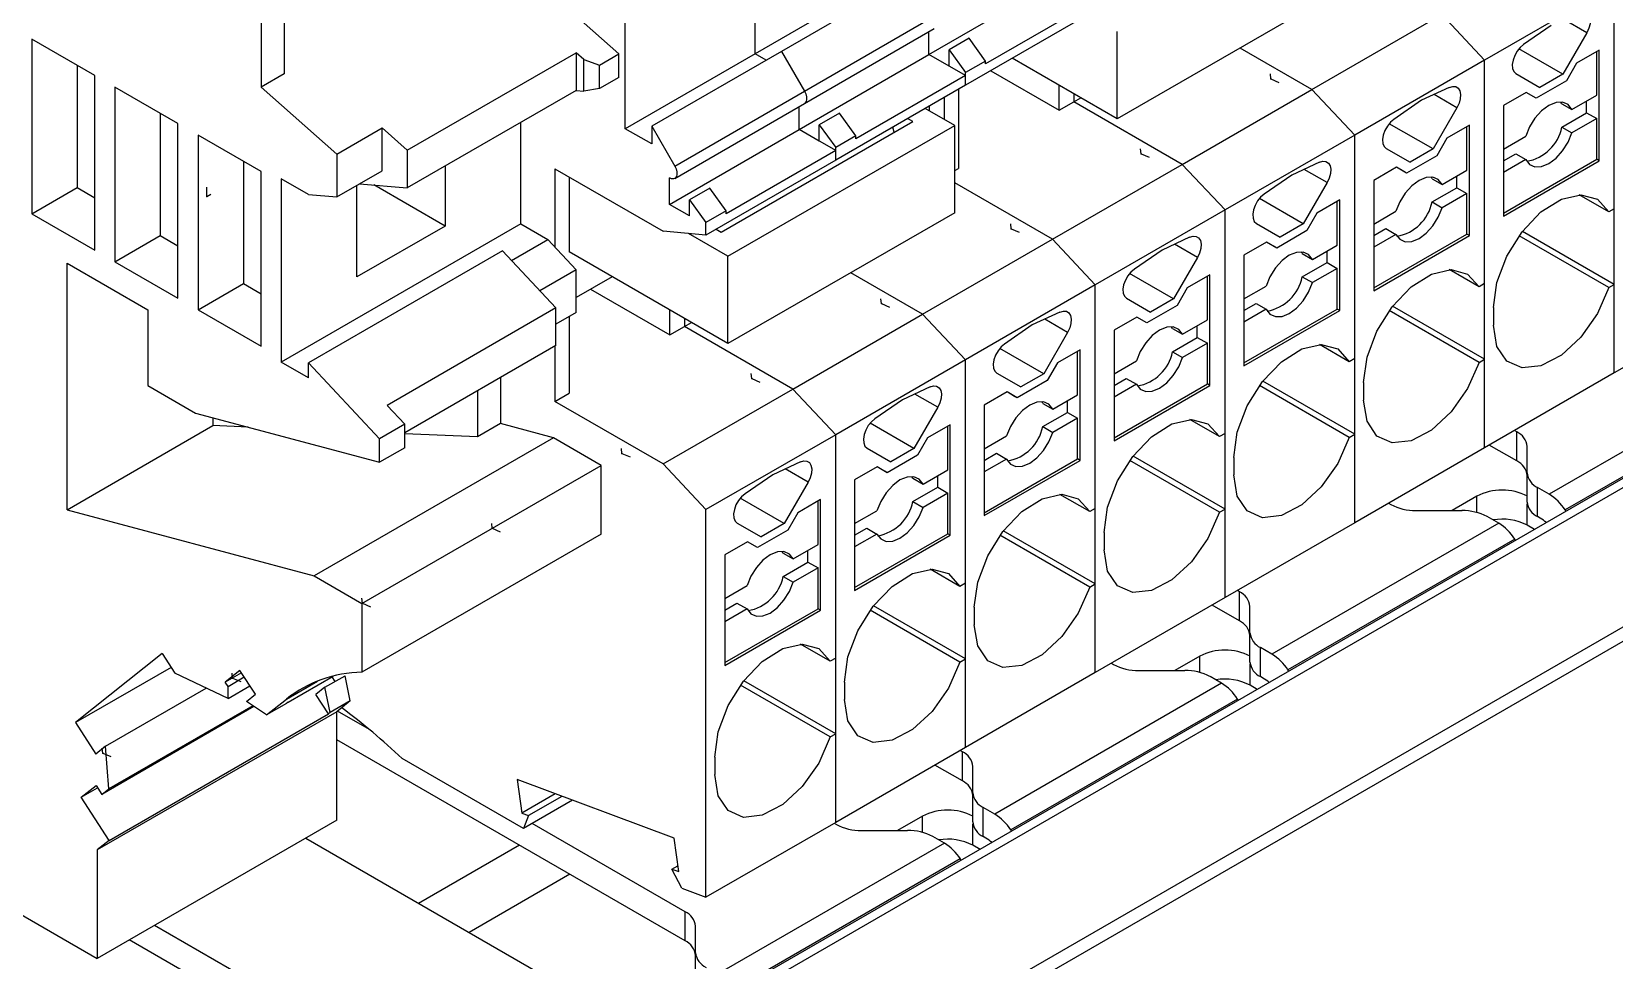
# Model space of a CAD drawing. Header units: millimetres. Extents: x 24 to 293, y 35 to 211.
# Drawn here: x 231.46 to 253.67, y 90.12 to 103.15 of the extents above; entities that cross this region are included whole.
import ezdxf

# ---------------------------------------------------------------- set-up
doc = ezdxf.new("R2010")
doc.units = ezdxf.units.MM
doc.header["$PDSIZE"] = -1

msp = doc.modelspace()

# ---------------------------------------------------------------- linework, layer by layer
at = {"color": 7, "linetype": 'Continuous', "lineweight": 25}
for p, q in [((272.227, 107.522), (217.939, 76.182)), ((272.417, 107.503), (217.939, 76.053)), ((274.111, 106.525), (218.951, 74.683)), ((274.199, 106.372), (219.061, 74.542)), ((241.613, 102.838), (241.613, 104.753)), ((239.792, 101.787), (239.792, 104.379)), ((234.683, 104.212), (234.683, 102.371)), ((239.704, 102.837), (238.057, 104.297)), ((235.006, 103.926), (235.006, 102.557)), ((243.805, 103.923), (241.984, 102.872)), ((243.434, 103.889), (241.613, 102.838)), ((244.053, 102.828), (245.873, 103.879)), ((249.877, 103.761), (246.695, 101.924)), ((253.669, 103.799), (251.849, 102.748)), ((253.669, 100.663), (253.669, 103.799)), ((253.669, 98.359), (253.669, 103.799)), ((246.386, 103.583), (244.848, 102.695)), ((242.307, 102.314), (244.128, 103.365)), ((246.386, 103.447), (244.565, 102.396)), ((249.427, 102.337), (251.247, 103.388)), ((251.247, 103.388), (251.849, 102.748)), ((253.282, 103.132), (252.96, 103.318)), ((232.35, 102.533), (231.466, 103.043)), ((231.466, 103.043), (231.466, 100.593)), ((242.307, 102.14), (244.128, 103.192)), ((244.053, 102.828), (244.053, 103.148)), ((244.618, 103.055), (244.336, 102.892)), ((244.848, 102.736), (244.618, 103.055)), ((246.695, 101.924), (246.695, 103.149)), ((252.785, 103.236), (252.397, 102.969)), ((253.282, 103.132), (252.947, 102.553)), ((236.734, 101.485), (239.103, 102.852)), ((239.209, 102.758), (239.103, 102.852)), ((239.103, 102.852), (239.103, 102.324)), ((239.432, 102.68), (239.704, 102.837)), ((239.704, 102.506), (239.704, 102.837)), ((241.613, 102.838), (239.792, 101.787)), ((241.984, 102.872), (240.164, 101.821)), ((241.769, 102.748), (241.613, 102.838)), ((241.984, 102.872), (242.307, 102.314)), ((242.232, 101.777), (244.053, 102.828)), ((244.336, 102.664), (244.053, 102.828)), ((244.565, 102.532), (244.053, 102.828)), ((244.336, 102.664), (244.336, 102.892)), ((244.336, 102.892), (244.565, 102.573)), ((249.427, 102.337), (248.419, 102.919)), ((252.947, 102.553), (252.331, 102.908)), ((253.457, 102.888), (253.139, 102.704)), ((253.422, 102.255), (253.422, 102.868)), ((253.457, 101.337), (253.457, 102.888)), ((232.103, 102.676), (232.103, 100.961)), ((239.209, 102.758), (239.432, 102.68)), ((239.209, 102.314), (239.209, 102.758)), ((239.432, 102.349), (239.432, 102.68)), ((244.848, 102.736), (244.565, 102.573)), ((244.848, 102.695), (244.848, 102.736)), ((244.921, 102.601), (245.882, 102.046)), ((246.695, 101.924), (245.221, 102.775)), ((251.849, 102.748), (250.028, 101.697)), ((251.849, 97.308), (251.849, 102.748)), ((251.849, 99.612), (251.849, 102.748)), ((253.139, 102.704), (252.998, 102.46)), ((232.35, 100.083), (232.35, 102.533)), ((233.517, 101.859), (232.633, 102.369)), ((232.633, 102.369), (232.633, 99.92)), ((235.006, 102.557), (234.683, 102.371)), ((235.744, 101.431), (234.683, 102.371)), ((239.704, 102.506), (239.432, 102.349)), ((244.565, 102.396), (242.745, 101.345)), ((244.565, 102.532), (243.027, 101.644)), ((244.565, 102.396), (244.565, 102.573)), ((244.565, 102.396), (244.565, 102.532)), ((245.882, 102.046), (245.882, 102.394)), ((252.289, 102.559), (252.624, 102.366)), ((252.998, 102.46), (252.573, 102.215)), ((252.947, 102.553), (252.624, 102.366)), ((239.103, 102.324), (236.734, 100.956)), ((239.103, 102.324), (239.209, 102.314)), ((239.432, 102.349), (239.209, 102.314)), ((240.486, 101.263), (242.307, 102.314)), ((244.265, 102.223), (244.265, 101.919)), ((244.468, 102.34), (244.468, 101.23)), ((245.882, 102.046), (246.086, 102.164)), ((246.086, 102.276), (246.086, 102.164)), ((246.086, 102.164), (246.183, 102.22)), ((247.606, 101.286), (246.086, 102.164)), ((247.606, 101.286), (249.427, 102.337)), ((249.427, 102.337), (250.028, 101.697)), ((250.965, 102.185), (250.577, 101.918)), ((251.353, 102.366), (250.965, 102.185)), ((251.461, 102.081), (251.14, 102.267)), ((252.432, 102.296), (252.114, 102.113)), ((252.573, 102.215), (252.432, 102.296)), ((252.538, 102.235), (252.432, 102.296)), ((252.573, 102.215), (252.538, 102.235)), ((252.933, 102.136), (252.919, 102.16)), ((253.074, 102.055), (253.422, 102.255)), ((253.28, 102.01), (253.28, 102.174)), ((233.269, 102.002), (233.269, 100.287)), ((240.486, 101.089), (242.307, 102.14)), ((242.232, 101.777), (242.232, 102.097)), ((242.798, 102.004), (242.515, 101.84)), ((243.027, 101.685), (242.798, 102.004)), ((243.826, 101.887), (243.754, 101.928)), ((244.415, 101.833), (244.002, 102.071)), ((244.062, 102.037), (244.062, 102.106)), ((251.461, 102.081), (251.126, 101.502)), ((252.114, 102.113), (252.114, 100.561)), ((252.933, 102.136), (253.074, 102.055)), ((252.933, 101.81), (253.28, 102.01)), ((253.422, 101.929), (253.074, 101.728)), ((253.28, 102.01), (253.422, 101.929)), ((253.422, 101.357), (253.422, 101.929)), ((233.517, 99.409), (233.517, 101.859)), ((235.744, 101.431), (236.381, 101.798)), ((236.734, 101.485), (236.381, 101.798)), ((236.381, 101.196), (236.381, 101.798)), ((238.325, 100.45), (238.325, 101.875)), ((240.164, 101.573), (239.792, 101.787)), ((240.164, 101.821), (240.164, 101.573)), ((240.164, 101.821), (240.486, 101.263)), ((240.411, 100.725), (242.232, 101.777)), ((241.139, 100.336), (243.826, 101.887)), ((241.233, 99.996), (244.415, 101.833)), ((242.515, 101.613), (242.232, 101.777)), ((242.745, 101.481), (242.232, 101.777)), ((242.515, 101.613), (242.515, 101.84)), ((242.515, 101.84), (242.745, 101.522)), ((243.567, 101.738), (243.548, 101.809)), ((244.415, 100.608), (244.415, 101.833)), ((251.126, 101.502), (250.51, 101.857)), ((251.636, 101.837), (251.318, 101.653)), ((251.601, 101.204), (251.601, 101.817)), ((251.636, 100.286), (251.636, 101.837)), ((252.933, 101.81), (253.074, 101.728)), ((234.683, 101.186), (233.8, 101.696)), ((233.8, 101.696), (233.8, 99.246)), ((236.734, 101.485), (236.734, 100.956)), ((242.745, 101.481), (241.207, 100.593)), ((243.027, 101.685), (242.745, 101.522)), ((242.745, 101.345), (242.745, 101.522)), ((242.745, 101.345), (242.745, 101.481)), ((243.027, 101.644), (243.027, 101.685)), ((250.028, 101.697), (248.207, 100.646)), ((250.028, 96.257), (250.028, 101.697)), ((250.028, 98.561), (250.028, 101.697)), ((250.468, 101.508), (250.803, 101.315)), ((251.126, 101.502), (250.803, 101.315)), ((251.318, 101.653), (251.177, 101.408)), ((252.114, 101.5), (252.426, 101.68)), ((234.436, 101.328), (234.436, 99.614)), ((235.744, 101.431), (235.744, 100.829)), ((237.264, 101.262), (237.264, 100.42)), ((242.745, 101.345), (240.924, 100.294)), ((245.785, 100.235), (247.606, 101.286)), ((247.606, 101.286), (248.207, 100.646)), ((249.532, 101.315), (249.144, 101.134)), ((251.177, 101.408), (250.753, 101.163)), ((252.114, 101.337), (252.285, 101.435)), ((252.114, 100.602), (253.422, 101.357)), ((252.426, 101.354), (252.114, 101.173)), ((252.114, 100.561), (253.457, 101.337)), ((252.285, 101.435), (252.426, 101.354)), ((253.457, 101.337), (253.422, 101.357)), ((234.683, 98.736), (234.683, 101.186)), ((235.348, 100.863), (234.966, 101.084)), ((234.966, 101.084), (234.966, 98.511)), ((235.744, 100.829), (236.381, 101.196)), ((238.802, 101.225), (240.323, 100.348)), ((238.802, 101.225), (238.802, 100.128)), ((239.006, 101.108), (239.006, 100.057)), ((240.411, 100.725), (240.411, 101.097)), ((244.415, 101.199), (244.468, 101.23)), ((249.144, 101.134), (248.756, 100.867)), ((249.64, 101.03), (249.319, 101.216)), ((250.611, 101.245), (250.293, 101.061)), ((250.293, 101.061), (250.293, 99.51)), ((250.753, 101.163), (250.611, 101.245)), ((250.717, 101.184), (250.611, 101.245)), ((250.753, 101.163), (250.717, 101.184)), ((251.112, 101.085), (251.098, 101.109)), ((251.112, 101.085), (251.253, 101.003)), ((251.253, 101.003), (251.601, 101.204)), ((251.46, 100.959), (251.46, 101.123)), ((231.466, 100.593), (232.103, 100.961)), ((232.103, 100.961), (232.35, 100.818)), ((235.348, 100.863), (235.744, 100.829)), ((236.027, 99.706), (236.027, 100.992)), ((236.066, 101.014), (236.734, 100.956)), ((237.264, 100.42), (236.264, 100.997)), ((240.977, 100.953), (240.694, 100.789)), ((241.207, 100.634), (240.977, 100.953)), ((245.785, 100.235), (244.415, 101.026)), ((249.64, 101.03), (249.305, 100.451)), ((251.112, 100.758), (251.46, 100.959)), ((251.601, 100.878), (251.253, 100.677)), ((251.46, 100.959), (251.601, 100.878)), ((251.601, 100.306), (251.601, 100.878)), ((253.592, 100.618), (253.174, 100.86)), ((231.466, 100.593), (232.35, 100.083)), ((240.694, 100.562), (240.411, 100.725)), ((240.694, 100.562), (240.694, 100.789)), ((240.694, 100.789), (240.924, 100.471)), ((241.207, 100.634), (240.924, 100.471)), ((241.207, 100.593), (241.207, 100.634)), ((244.415, 100.608), (241.233, 98.771)), ((248.207, 100.646), (246.386, 99.595)), ((248.207, 95.206), (248.207, 100.646)), ((248.207, 97.51), (248.207, 100.646)), ((249.305, 100.451), (248.69, 100.806)), ((249.497, 100.602), (249.356, 100.357)), ((249.816, 100.786), (249.497, 100.602)), ((249.78, 100.153), (249.78, 100.765)), ((249.816, 99.234), (249.816, 100.786)), ((250.293, 100.449), (250.605, 100.629)), ((251.112, 100.758), (251.253, 100.677)), ((253.669, 100.663), (253.592, 100.618)), ((238.325, 100.45), (234.966, 98.511)), ((237.264, 100.42), (236.027, 99.706)), ((238.325, 100.45), (238.707, 100.23)), ((240.924, 100.294), (240.924, 100.471)), ((241.067, 100.377), (241.139, 100.336)), ((248.648, 100.457), (248.982, 100.264)), ((249.305, 100.451), (248.982, 100.264)), ((250.293, 100.286), (250.464, 100.384)), ((250.464, 100.384), (250.605, 100.303)), ((232.633, 99.92), (233.269, 100.287)), ((233.269, 100.287), (233.517, 100.144)), ((238.198, 99.936), (238.707, 100.23)), ((238.707, 100.23), (239.103, 99.807)), ((240.924, 100.294), (240.323, 100.348)), ((241.233, 99.996), (240.678, 100.316)), ((243.964, 99.184), (245.785, 100.235)), ((245.785, 100.235), (246.386, 99.595)), ((247.711, 100.264), (247.323, 100.083)), ((247.819, 99.979), (247.498, 100.164)), ((248.79, 100.194), (248.472, 100.01)), ((248.932, 100.112), (248.79, 100.194)), ((248.896, 100.133), (248.79, 100.194)), ((249.356, 100.357), (248.932, 100.112)), ((249.433, 99.952), (249.78, 100.153)), ((250.293, 99.551), (251.601, 100.306)), ((250.605, 100.303), (250.293, 100.122)), ((250.293, 99.51), (251.636, 100.286)), ((251.636, 100.286), (251.601, 100.306)), ((253.592, 99.557), (252.332, 100.284)), ((253.669, 99.601), (252.379, 100.346)), ((238.071, 100.072), (235.348, 98.5)), ((238.071, 100.072), (238.82, 99.271)), ((241.233, 98.771), (239.006, 100.057)), ((241.233, 98.771), (241.233, 99.996)), ((247.323, 100.083), (246.935, 99.816)), ((247.819, 99.979), (247.485, 99.399)), ((248.472, 100.01), (248.472, 98.459)), ((248.932, 100.112), (248.896, 100.133)), ((249.291, 100.034), (249.278, 100.058)), ((249.291, 100.034), (249.433, 99.952)), ((249.639, 99.908), (249.639, 100.071)), ((231.961, 99.899), (233.093, 99.246)), ((231.961, 96.439), (231.961, 99.899)), ((232.633, 99.92), (233.517, 99.409)), ((239.103, 99.807), (238.594, 99.513)), ((239.103, 99.205), (239.103, 99.807)), ((239.607, 99.71), (239.103, 99.419)), ((243.964, 99.184), (242.956, 99.766)), ((247.485, 99.399), (246.869, 99.755)), ((247.995, 99.735), (247.677, 99.551)), ((247.959, 99.102), (247.959, 99.714)), ((247.995, 98.183), (247.995, 99.735)), ((249.291, 99.707), (249.639, 99.908)), ((249.291, 99.707), (249.433, 99.626)), ((249.78, 99.826), (249.433, 99.626)), ((249.639, 99.908), (249.78, 99.826)), ((249.78, 99.255), (249.78, 99.826)), ((251.771, 99.567), (251.353, 99.809)), ((233.8, 99.246), (234.436, 99.614)), ((234.436, 99.614), (234.683, 99.471)), ((239.306, 99.536), (240.42, 98.893)), ((246.386, 99.595), (244.565, 98.544)), ((246.386, 96.458), (246.386, 99.595)), ((246.386, 94.154), (246.386, 99.595)), ((247.677, 99.551), (247.535, 99.306)), ((248.472, 99.398), (248.784, 99.578)), ((251.849, 99.612), (251.771, 99.567)), ((253.592, 99.557), (253.669, 99.601)), ((253.669, 98.359), (253.669, 99.601)), ((238.82, 99.271), (236.451, 97.904)), ((238.82, 98.743), (238.82, 99.271)), ((246.827, 99.406), (247.161, 99.213)), ((247.535, 99.306), (247.111, 99.061)), ((247.485, 99.399), (247.161, 99.213)), ((248.472, 99.235), (248.643, 99.333)), ((248.643, 99.333), (248.784, 99.252)), ((251.849, 98.55), (250.558, 99.295)), ((251.972, 99.275), (251.972, 99.03)), ((255.49, 99.41), (253.669, 98.359)), ((233.093, 99.246), (233.093, 98.185)), ((233.8, 99.246), (234.683, 98.736)), ((239.103, 99.205), (238.82, 99.042)), ((239.006, 99.149), (239.006, 98.077)), ((240.42, 98.893), (240.42, 99.24)), ((240.623, 99.123), (240.623, 99.01)), ((240.623, 99.01), (240.721, 99.067)), ((242.143, 98.133), (243.964, 99.184)), ((243.964, 99.184), (244.565, 98.544)), ((245.89, 99.213), (245.502, 99.032)), ((245.998, 98.928), (245.677, 99.113)), ((246.969, 99.143), (246.651, 98.959)), ((247.111, 99.061), (246.969, 99.143)), ((247.076, 99.082), (246.969, 99.143)), ((247.111, 99.061), (247.076, 99.082)), ((247.612, 98.901), (247.959, 99.102)), ((248.472, 98.5), (249.78, 99.255)), ((248.784, 99.252), (248.472, 99.071)), ((248.472, 98.459), (249.816, 99.234)), ((249.816, 99.234), (249.78, 99.255)), ((251.771, 98.506), (250.512, 99.233)), ((240.42, 98.893), (240.623, 99.01)), ((242.143, 98.133), (240.623, 99.01)), ((245.502, 99.032), (245.114, 98.765)), ((245.998, 98.928), (245.664, 98.348)), ((246.651, 98.959), (246.651, 97.408)), ((247.47, 98.983), (247.457, 99.007)), ((247.47, 98.983), (247.612, 98.901)), ((247.47, 98.656), (247.818, 98.857)), ((247.818, 98.857), (247.818, 99.02)), ((247.818, 98.857), (247.959, 98.775)), ((238.82, 98.743), (236.699, 97.519)), ((238.802, 98.733), (238.802, 97.959)), ((245.664, 98.348), (245.048, 98.704)), ((246.174, 98.684), (245.856, 98.5)), ((246.139, 98.051), (246.139, 98.663)), ((246.174, 97.132), (246.174, 98.684)), ((247.47, 98.656), (247.612, 98.575)), ((247.959, 98.775), (247.612, 98.575)), ((247.959, 98.204), (247.959, 98.775)), ((249.951, 98.516), (249.533, 98.757)), ((235.348, 98.291), (234.966, 98.511)), ((235.348, 98.291), (235.348, 98.5)), ((236.345, 97.436), (235.348, 98.5)), ((244.565, 98.544), (242.745, 97.492)), ((244.565, 93.103), (244.565, 98.544)), ((244.565, 95.407), (244.565, 98.544)), ((245.856, 98.5), (245.714, 98.255)), ((246.651, 98.347), (246.964, 98.527)), ((250.028, 98.561), (249.951, 98.516)), ((251.771, 98.506), (251.849, 98.55)), ((251.849, 97.308), (251.849, 98.55)), ((255.937, 98.495), (252.755, 96.658)), ((233.093, 98.185), (233.765, 97.796)), ((238.042, 98.294), (238.042, 97.649)), ((244.069, 98.162), (243.681, 97.98)), ((245.006, 98.355), (245.341, 98.162)), ((245.714, 98.255), (245.29, 98.01)), ((245.664, 98.348), (245.341, 98.162)), ((246.651, 98.183), (246.822, 98.282)), ((246.651, 97.449), (247.959, 98.204)), ((246.964, 98.2), (246.651, 98.02)), ((246.651, 97.408), (247.995, 98.183)), ((246.822, 98.282), (246.964, 98.2)), ((247.995, 98.183), (247.959, 98.204)), ((249.951, 97.455), (248.691, 98.182)), ((250.028, 97.499), (248.737, 98.244)), ((250.151, 98.224), (250.151, 97.979)), ((253.669, 98.359), (251.849, 97.308)), ((256.161, 98.273), (252.979, 96.436)), ((237.72, 98.108), (237.72, 97.462)), ((238.802, 97.959), (239.006, 98.077)), ((240.323, 97.082), (238.802, 97.959)), ((240.323, 97.082), (242.143, 98.133)), ((242.143, 98.133), (242.745, 97.492)), ((243.681, 97.98), (243.293, 97.714)), ((244.178, 97.877), (243.856, 98.062)), ((245.149, 98.092), (244.83, 97.908)), ((245.29, 98.01), (245.149, 98.092)), ((245.255, 98.03), (245.149, 98.092)), ((245.29, 98.01), (245.255, 98.03)), ((245.649, 97.932), (245.636, 97.956)), ((245.649, 97.932), (245.791, 97.85)), ((245.791, 97.85), (246.139, 98.051)), ((245.997, 97.806), (245.997, 97.969)), ((233.765, 97.796), (236.345, 97.105)), ((234.006, 97.732), (234.006, 97.619)), ((236.451, 97.904), (236.699, 97.64)), ((244.178, 97.877), (243.843, 97.297)), ((244.83, 97.908), (244.83, 96.357)), ((245.649, 97.605), (245.997, 97.806)), ((246.139, 97.724), (245.791, 97.523)), ((245.997, 97.806), (246.139, 97.724)), ((246.139, 97.153), (246.139, 97.724)), ((248.13, 97.465), (247.712, 97.706)), ((231.961, 96.439), (234.006, 97.619)), ((234.504, 97.598), (234.006, 97.619)), ((236.699, 97.64), (236.345, 97.436)), ((236.699, 97.309), (236.699, 97.64)), ((237.72, 97.462), (236.699, 97.505)), ((238.042, 97.649), (237.72, 97.462)), ((238.785, 97.45), (238.042, 97.649)), ((242.745, 97.492), (240.924, 96.441)), ((242.745, 92.052), (242.745, 97.492)), ((242.745, 94.356), (242.745, 97.492)), ((243.843, 97.297), (243.227, 97.653)), ((244.353, 97.632), (244.035, 97.449)), ((244.318, 97), (244.318, 97.612)), ((244.353, 96.081), (244.353, 97.632)), ((245.649, 97.605), (245.791, 97.523)), ((248.207, 97.51), (248.13, 97.465)), ((249.951, 97.455), (250.028, 97.499)), ((250.028, 96.257), (250.028, 97.499)), ((252.3, 97.533), (252.269, 97.55)), ((252.3, 97.124), (252.3, 97.533)), ((238.785, 97.45), (235.426, 95.511)), ((236.345, 97.105), (236.345, 97.436)), ((236.699, 97.309), (236.345, 97.105)), ((239.456, 97.062), (238.785, 97.45)), ((243.185, 97.304), (243.52, 97.111)), ((243.843, 97.297), (243.52, 97.111)), ((244.035, 97.449), (243.894, 97.204)), ((244.83, 97.296), (245.143, 97.476)), ((251.849, 97.308), (250.028, 96.257)), ((252.3, 97.124), (251.915, 97.346)), ((252.446, 96.955), (252.446, 97.328)), ((236.098, 95.123), (239.456, 97.062)), ((239.456, 96.097), (239.456, 97.062)), ((240.323, 97.082), (240.924, 96.441)), ((242.249, 97.111), (241.861, 96.929)), ((243.328, 97.041), (243.01, 96.857)), ((243.469, 96.959), (243.328, 97.041)), ((243.434, 96.979), (243.328, 97.041)), ((243.894, 97.204), (243.469, 96.959)), ((244.83, 97.132), (245.001, 97.231)), ((244.83, 96.397), (246.139, 97.153)), ((245.143, 97.149), (244.83, 96.969)), ((244.83, 96.357), (246.174, 97.132)), ((245.001, 97.231), (245.143, 97.149)), ((246.174, 97.132), (246.139, 97.153)), ((248.13, 96.404), (246.87, 97.131)), ((248.207, 96.448), (246.917, 97.193)), ((248.331, 97.173), (248.331, 96.928)), ((241.861, 96.929), (241.473, 96.663)), ((242.357, 96.826), (242.022, 96.246)), ((242.357, 96.826), (242.036, 97.011)), ((243.01, 96.857), (243.01, 95.305)), ((243.469, 96.959), (243.434, 96.979)), ((243.829, 96.881), (243.815, 96.905)), ((243.829, 96.881), (243.97, 96.799)), ((243.97, 96.799), (244.318, 97)), ((244.176, 96.755), (244.176, 96.918)), ((252.446, 96.547), (252.446, 96.955)), ((242.022, 96.246), (241.406, 96.602)), ((243.829, 96.554), (244.176, 96.755)), ((244.318, 96.673), (243.97, 96.472)), ((244.176, 96.755), (244.318, 96.673)), ((244.318, 96.101), (244.318, 96.673)), ((246.309, 96.414), (245.891, 96.655)), ((251.741, 96.629), (251.392, 96.428)), ((251.741, 96.401), (251.741, 96.629)), ((252.755, 96.658), (252.593, 96.751)), ((252.593, 96.343), (252.593, 96.751)), ((231.961, 96.439), (235.426, 95.511)), ((240.924, 91.001), (240.924, 96.441)), ((242.214, 96.398), (242.073, 96.153)), ((242.532, 96.581), (242.214, 96.398)), ((242.497, 95.949), (242.497, 96.561)), ((242.532, 95.03), (242.532, 96.581)), ((243.01, 96.244), (243.322, 96.425)), ((243.829, 96.554), (243.97, 96.472)), ((246.386, 96.458), (246.309, 96.414)), ((248.13, 96.404), (248.207, 96.448)), ((248.207, 95.206), (248.207, 96.448)), ((250.501, 96.53), (250.532, 96.512)), ((250.886, 96.428), (251.532, 96.428)), ((252.448, 96.221), (252.448, 96.521)), ((252.991, 96.417), (252.979, 96.436)), ((241.364, 96.253), (241.699, 96.059)), ((242.073, 96.153), (241.649, 95.908)), ((242.022, 96.246), (241.699, 96.059)), ((243.01, 96.081), (243.181, 96.18)), ((243.181, 96.18), (243.322, 96.098)), ((250.028, 96.257), (248.207, 95.206)), ((252.048, 96.249), (248.866, 94.413)), ((252.048, 96.249), (251.886, 96.343)), ((252.549, 96.162), (252.448, 96.221)), ((252.628, 96.322), (252.593, 96.343)), ((239.456, 96.097), (236.098, 94.158)), ((241.507, 95.989), (241.189, 95.806)), ((241.649, 95.908), (241.507, 95.989)), ((241.613, 95.928), (241.507, 95.989)), ((241.649, 95.908), (241.613, 95.928)), ((242.149, 95.748), (242.497, 95.949)), ((243.01, 95.346), (244.318, 96.101)), ((243.322, 96.098), (243.01, 95.918)), ((243.01, 95.305), (244.353, 96.081)), ((244.353, 96.081), (244.318, 96.101)), ((246.309, 95.352), (245.049, 96.08)), ((246.386, 95.397), (245.096, 96.142)), ((246.51, 96.122), (246.51, 95.877)), ((252.272, 96.028), (249.09, 94.191)), ((252.284, 96.009), (252.272, 96.028)), ((241.189, 95.806), (241.189, 94.254)), ((242.008, 95.829), (241.994, 95.854)), ((242.008, 95.829), (242.149, 95.748)), ((242.356, 95.704), (242.356, 95.867)), ((235.426, 95.511), (236.098, 95.123)), ((242.008, 95.503), (242.356, 95.704)), ((242.008, 95.503), (242.149, 95.421)), ((242.497, 95.622), (242.149, 95.421)), ((242.356, 95.704), (242.497, 95.622)), ((242.497, 95.05), (242.497, 95.622)), ((244.488, 95.363), (244.07, 95.604)), ((241.189, 95.193), (241.501, 95.374)), ((244.565, 95.407), (244.488, 95.363)), ((246.309, 95.352), (246.386, 95.397)), ((246.386, 94.154), (246.386, 95.397)), ((248.411, 95.287), (248.38, 95.305)), ((248.411, 94.879), (248.411, 95.287)), ((236.098, 95.123), (236.098, 94.158)), ((241.189, 95.03), (241.36, 95.129)), ((241.189, 94.295), (242.497, 95.05)), ((241.501, 95.047), (241.189, 94.867)), ((241.36, 95.129), (241.501, 95.047)), ((242.532, 95.03), (242.497, 95.05)), ((244.565, 94.346), (243.275, 95.091)), ((244.689, 95.071), (244.689, 94.826)), ((248.207, 95.206), (246.386, 94.154)), ((248.411, 94.879), (248.026, 95.101)), ((248.557, 94.71), (248.557, 95.083)), ((241.189, 94.254), (242.532, 95.03)), ((244.488, 94.301), (243.228, 95.029)), ((248.557, 94.302), (248.557, 94.71)), ((233.294, 94.422), (232.078, 93.451)), ((233.294, 94.422), (233.473, 94.146)), ((242.667, 94.312), (242.249, 94.553)), ((247.852, 94.384), (247.503, 94.182)), ((247.852, 94.156), (247.852, 94.384)), ((248.866, 94.413), (248.704, 94.506)), ((248.704, 94.098), (248.704, 94.506)), ((233.421, 94.226), (232.078, 93.451)), ((234.387, 94.184), (234.181, 94.019)), ((234.409, 94.151), (234.181, 94.019)), ((234.604, 93.849), (234.387, 94.184)), ((242.745, 94.356), (242.667, 94.312)), ((244.488, 94.301), (244.565, 94.346)), ((244.565, 93.103), (244.565, 94.346)), ((246.386, 94.154), (244.565, 93.103)), ((246.612, 94.285), (246.643, 94.267)), ((246.997, 94.182), (247.643, 94.182)), ((248.559, 93.975), (248.559, 94.276)), ((249.102, 94.172), (249.09, 94.191)), ((232.501, 93.122), (233.913, 93.937)), ((234.219, 93.791), (233.473, 94.146)), ((234.219, 93.96), (234.181, 94.019)), ((234.219, 93.96), (234.447, 94.092)), ((234.219, 93.791), (234.527, 93.969)), ((234.219, 93.791), (234.219, 93.96)), ((235.038, 93.783), (235.474, 94.034)), ((235.063, 93.74), (235.693, 94.104)), ((235.579, 93.947), (235.453, 93.846)), ((235.579, 93.947), (235.862, 94.11)), ((235.652, 93.592), (235.579, 93.947)), ((235.723, 94.029), (235.679, 94.096)), ((235.935, 93.755), (235.862, 94.11)), ((242.667, 93.25), (241.408, 93.977)), ((242.745, 93.295), (241.454, 94.04)), ((242.868, 94.019), (242.868, 93.774)), ((248.159, 94.004), (244.977, 92.167)), ((248.159, 94.004), (247.997, 94.098)), ((248.66, 93.917), (248.559, 93.975)), ((248.739, 94.077), (248.704, 94.098)), ((234.478, 93.748), (234.604, 93.849)), ((234.757, 93.559), (234.478, 93.748)), ((234.757, 93.559), (235.038, 93.783)), ((235.04, 93.722), (234.757, 93.559)), ((235.063, 93.74), (235.04, 93.722)), ((235.629, 93.573), (235.453, 93.846)), ((235.935, 93.755), (235.652, 93.592)), ((235.935, 93.755), (235.744, 93.603)), ((248.382, 93.783), (245.2, 91.946)), ((248.395, 93.764), (248.382, 93.783)), ((235.744, 93.603), (232.385, 91.664)), ((234.583, 93.677), (232.448, 92.444)), ((234.566, 93.688), (232.545, 92.521)), ((232.553, 91.798), (235.629, 93.573)), ((235.652, 93.592), (235.629, 93.573)), ((235.744, 92.081), (235.744, 93.603)), ((236.204, 93.354), (235.756, 93.612)), ((232.078, 93.451), (232.363, 93.011)), ((242.667, 93.25), (242.745, 93.295)), ((242.745, 92.052), (242.745, 93.295)), ((232.501, 93.122), (232.363, 93.011)), ((232.545, 92.521), (232.501, 93.122)), ((240.633, 90.389), (235.744, 93.211)), ((244.565, 93.103), (242.745, 92.052)), ((244.522, 93.042), (244.491, 93.06)), ((244.522, 92.634), (244.522, 93.042)), ((238.365, 91.965), (236.663, 92.947)), ((241.047, 92.968), (241.047, 92.723)), ((244.522, 92.634), (244.137, 92.856)), ((244.668, 92.465), (244.668, 92.838)), ((240.477, 91.829), (238.275, 92.651)), ((238.275, 92.651), (238.341, 92.183)), ((232.16, 92.405), (232.367, 92.57)), ((232.16, 92.405), (232.389, 92.537)), ((232.553, 91.798), (232.16, 92.405)), ((232.367, 92.57), (232.448, 92.444)), ((232.448, 92.444), (232.545, 92.521)), ((238.807, 92.453), (238.341, 92.183)), ((238.902, 92.417), (238.436, 92.148)), ((244.668, 92.057), (244.668, 92.465)), ((238.341, 92.183), (238.436, 92.148)), ((239.052, 92.361), (238.365, 91.965)), ((244.977, 92.167), (244.815, 92.261)), ((244.815, 91.853), (244.815, 92.261)), ((235.744, 92.081), (232.385, 90.142)), ((238.436, 92.148), (238.365, 91.965)), ((240.633, 90.797), (238.487, 92.036)), ((242.745, 92.052), (240.924, 91.001)), ((242.723, 92.04), (242.754, 92.022)), ((243.107, 91.937), (243.754, 91.937)), ((243.963, 92.139), (243.614, 91.937)), ((243.963, 91.911), (243.963, 92.139)), ((244.67, 91.73), (244.67, 92.031)), ((245.213, 91.927), (245.2, 91.946)), ((232.553, 91.798), (232.385, 91.664)), ((235.309, 91.829), (238.865, 89.777)), ((238.307, 91.731), (236.893, 90.915)), ((240.543, 91.36), (240.477, 91.829)), ((244.269, 91.759), (241.087, 89.922)), ((244.269, 91.759), (244.107, 91.853)), ((244.771, 91.672), (244.67, 91.73)), ((244.85, 91.832), (244.815, 91.853)), ((232.385, 91.664), (232.385, 90.142)), ((244.493, 91.538), (241.311, 89.701)), ((244.506, 91.519), (244.493, 91.538)), ((230.267, 91.365), (232.385, 90.142)), ((239.015, 91.323), (237.6, 90.507)), ((240.448, 91.396), (240.531, 91.444)), ((240.586, 91.127), (240.448, 91.396)), ((240.448, 91.396), (240.543, 91.36)), ((240.586, 91.127), (240.924, 91.001)), ((236.743, 88.552), (233.188, 90.605)), ((240.633, 90.389), (240.633, 90.797)), ((236.743, 88.144), (232.834, 90.401)), ((240.779, 90.22), (240.779, 90.593)), ((240.779, 89.812), (240.779, 90.22))]:
    msp.add_line(p, q, dxfattribs=at)
at = {"color": 7, "linetype": 'Continuous'}
for p, q in [((248.85, 102.485), (248.843, 102.555)), ((248.85, 102.485), (248.963, 102.436)), ((247.029, 101.434), (247.022, 101.504)), ((247.029, 101.434), (247.142, 101.385)), ((233.923, 100.836), (233.923, 100.968)), ((233.923, 100.836), (233.923, 100.968)), ((233.923, 100.836), (233.98, 100.869)), ((233.923, 100.836), (233.98, 100.869)), ((245.208, 100.383), (245.201, 100.453)), ((245.208, 100.383), (245.321, 100.334)), ((243.387, 99.332), (243.38, 99.401)), ((243.387, 99.332), (243.501, 99.283)), ((241.566, 98.281), (241.559, 98.35)), ((241.566, 98.281), (241.68, 98.231)), ((239.746, 97.23), (239.739, 97.299)), ((239.746, 97.23), (239.859, 97.18)), ((237.925, 96.179), (237.918, 96.248)), ((237.925, 96.179), (238.038, 96.129)), ((236.104, 95.127), (236.097, 95.197)), ((236.104, 95.127), (236.217, 95.078)), ((234.283, 94.076), (234.276, 94.146)), ((234.283, 94.076), (234.397, 94.027)), ((232.462, 93.025), (232.455, 93.095)), ((232.462, 93.025), (232.576, 92.976))]:
    msp.add_line(p, q, dxfattribs=at)
at = {"color": 7, "linetype": 'Continuous', "lineweight": 25, "flags": 128}
for points in [[(253.173, 103.417), (253.222, 103.432), (253.265, 103.428), (253.3, 103.407), (253.323, 103.37), (253.333, 103.319), (253.329, 103.26), (253.312, 103.196), (253.282, 103.132)], [(252.397, 102.969), (252.349, 102.928), (252.306, 102.875), (252.271, 102.813), (252.248, 102.749), (252.238, 102.687), (252.242, 102.632), (252.259, 102.588), (252.289, 102.559)], [(251.353, 102.366), (251.401, 102.381), (251.444, 102.377), (251.479, 102.356), (251.502, 102.319), (251.512, 102.268), (251.508, 102.208), (251.491, 102.144), (251.461, 102.081)], [(242.307, 102.314), (242.325, 102.274), (242.336, 102.234), (242.337, 102.197), (242.33, 102.167), (242.314, 102.145), (242.307, 102.14)], [(242.307, 102.314), (242.325, 102.274), (242.336, 102.234), (242.337, 102.197), (242.33, 102.167), (242.314, 102.145), (242.307, 102.14)], [(253.074, 102.055), (253.02, 102.124), (252.944, 102.158), (252.851, 102.154), (252.75, 102.112), (252.649, 102.037), (252.556, 101.934), (252.48, 101.812), (252.426, 101.68)], [(250.577, 101.918), (250.528, 101.877), (250.485, 101.823), (250.45, 101.762), (250.427, 101.698), (250.417, 101.636), (250.421, 101.581), (250.438, 101.537), (250.468, 101.508)], [(252.426, 101.354), (252.48, 101.285), (252.556, 101.251), (252.649, 101.255), (252.75, 101.296), (252.851, 101.371), (252.944, 101.474), (253.02, 101.597), (253.074, 101.728)], [(240.486, 101.263), (240.505, 101.223), (240.515, 101.183), (240.517, 101.146), (240.509, 101.116), (240.493, 101.094), (240.47, 101.083), (240.442, 101.084), (240.411, 101.097)], [(249.532, 101.315), (249.58, 101.33), (249.623, 101.326), (249.658, 101.305), (249.681, 101.267), (249.691, 101.217), (249.688, 101.157), (249.67, 101.093), (249.64, 101.03)], [(251.253, 101.003), (251.199, 101.072), (251.123, 101.106), (251.03, 101.103), (250.929, 101.061), (250.828, 100.986), (250.736, 100.883), (250.659, 100.761), (250.605, 100.629)], [(248.756, 100.867), (248.707, 100.826), (248.664, 100.772), (248.63, 100.711), (248.606, 100.647), (248.596, 100.585), (248.6, 100.53), (248.618, 100.486), (248.648, 100.457)], [(251.972, 99.275), (252.021, 99.629), (252.16, 99.998), (252.374, 100.341), (252.64, 100.618), (252.926, 100.798), (253.2, 100.86), (253.431, 100.798), (253.592, 100.618)], [(250.605, 100.303), (250.659, 100.234), (250.736, 100.2), (250.828, 100.203), (250.929, 100.245), (251.03, 100.32), (251.123, 100.423), (251.199, 100.546), (251.253, 100.677)], [(247.711, 100.264), (247.759, 100.279), (247.803, 100.275), (247.837, 100.254), (247.861, 100.216), (247.871, 100.166), (247.867, 100.106), (247.849, 100.042), (247.819, 99.979)], [(249.433, 99.952), (249.379, 100.021), (249.302, 100.055), (249.21, 100.051), (249.108, 100.01), (249.007, 99.935), (248.915, 99.832), (248.838, 99.709), (248.784, 99.578)], [(246.935, 99.816), (246.887, 99.775), (246.843, 99.721), (246.809, 99.66), (246.785, 99.596), (246.775, 99.533), (246.779, 99.478), (246.797, 99.435), (246.827, 99.406)], [(250.151, 98.224), (250.2, 98.578), (250.339, 98.947), (250.554, 99.289), (250.819, 99.567), (251.105, 99.747), (251.379, 99.809), (251.61, 99.747), (251.771, 99.567)], [(248.784, 99.252), (248.838, 99.183), (248.915, 99.149), (249.007, 99.152), (249.108, 99.194), (249.21, 99.269), (249.302, 99.372), (249.379, 99.494), (249.433, 99.626)], [(253.592, 99.557), (253.431, 99.191), (253.2, 98.862), (252.926, 98.608), (252.64, 98.458), (252.374, 98.429), (252.16, 98.524), (252.021, 98.732), (251.972, 99.03)], [(245.89, 99.213), (245.939, 99.227), (245.982, 99.224), (246.017, 99.203), (246.04, 99.165), (246.05, 99.115), (246.046, 99.055), (246.028, 98.991), (245.998, 98.928)], [(247.612, 98.901), (247.558, 98.97), (247.481, 99.004), (247.389, 99), (247.288, 98.959), (247.187, 98.884), (247.094, 98.781), (247.018, 98.658), (246.964, 98.527)], [(245.114, 98.765), (245.066, 98.724), (245.023, 98.67), (244.988, 98.609), (244.965, 98.544), (244.955, 98.482), (244.958, 98.427), (244.976, 98.384), (245.006, 98.355)], [(248.331, 97.173), (248.379, 97.526), (248.518, 97.896), (248.733, 98.238), (248.998, 98.515), (249.284, 98.696), (249.558, 98.758), (249.789, 98.696), (249.951, 98.516)], [(246.964, 98.2), (247.018, 98.131), (247.094, 98.097), (247.187, 98.101), (247.288, 98.143), (247.389, 98.218), (247.481, 98.321), (247.558, 98.443), (247.612, 98.575)], [(251.771, 98.506), (251.61, 98.14), (251.379, 97.811), (251.105, 97.557), (250.819, 97.407), (250.554, 97.378), (250.339, 97.473), (250.2, 97.681), (250.151, 97.979)], [(244.069, 98.162), (244.118, 98.176), (244.161, 98.173), (244.196, 98.151), (244.219, 98.114), (244.229, 98.064), (244.225, 98.004), (244.208, 97.94), (244.178, 97.877)], [(245.791, 97.85), (245.737, 97.919), (245.661, 97.953), (245.568, 97.949), (245.467, 97.908), (245.366, 97.833), (245.273, 97.729), (245.197, 97.607), (245.143, 97.476)], [(243.293, 97.714), (243.245, 97.672), (243.202, 97.619), (243.167, 97.558), (243.144, 97.493), (243.134, 97.431), (243.138, 97.376), (243.155, 97.333), (243.185, 97.304)], [(246.51, 96.122), (246.558, 96.475), (246.698, 96.845), (246.912, 97.187), (247.177, 97.464), (247.463, 97.644), (247.737, 97.707), (247.968, 97.645), (248.13, 97.465)], [(245.143, 97.149), (245.197, 97.08), (245.273, 97.046), (245.366, 97.05), (245.467, 97.091), (245.568, 97.167), (245.661, 97.27), (245.737, 97.392), (245.791, 97.523)], [(249.951, 97.455), (249.789, 97.089), (249.558, 96.76), (249.284, 96.506), (248.998, 96.356), (248.733, 96.327), (248.518, 96.422), (248.379, 96.63), (248.331, 96.928)], [(242.249, 97.111), (242.297, 97.125), (242.34, 97.122), (242.375, 97.1), (242.398, 97.063), (242.408, 97.012), (242.404, 96.953), (242.387, 96.889), (242.357, 96.826)], [(243.97, 96.799), (243.916, 96.868), (243.84, 96.902), (243.747, 96.898), (243.646, 96.857), (243.545, 96.781), (243.452, 96.678), (243.376, 96.556), (243.322, 96.425)], [(241.473, 96.663), (241.424, 96.621), (241.381, 96.568), (241.346, 96.506), (241.323, 96.442), (241.313, 96.38), (241.317, 96.325), (241.334, 96.281), (241.364, 96.253)], [(244.689, 95.071), (244.737, 95.424), (244.877, 95.793), (245.091, 96.136), (245.357, 96.413), (245.643, 96.593), (245.917, 96.656), (246.147, 96.594), (246.309, 96.414)], [(243.322, 96.098), (243.376, 96.029), (243.452, 95.995), (243.545, 95.999), (243.646, 96.04), (243.747, 96.116), (243.84, 96.219), (243.916, 96.341), (243.97, 96.472)], [(248.13, 96.404), (247.968, 96.037), (247.737, 95.709), (247.463, 95.455), (247.177, 95.305), (246.912, 95.276), (246.698, 95.37), (246.558, 95.579), (246.51, 95.877)], [(242.149, 95.748), (242.095, 95.817), (242.019, 95.851), (241.926, 95.847), (241.825, 95.806), (241.724, 95.73), (241.632, 95.627), (241.555, 95.505), (241.501, 95.374)], [(242.868, 94.019), (242.917, 94.373), (243.056, 94.742), (243.27, 95.085), (243.536, 95.362), (243.822, 95.542), (244.096, 95.605), (244.327, 95.543), (244.488, 95.363)], [(241.501, 95.047), (241.555, 94.978), (241.632, 94.944), (241.724, 94.948), (241.825, 94.989), (241.926, 95.065), (242.019, 95.168), (242.095, 95.29), (242.149, 95.421)], [(246.309, 95.352), (246.147, 94.986), (245.917, 94.658), (245.643, 94.404), (245.357, 94.254), (245.091, 94.224), (244.877, 94.319), (244.737, 94.528), (244.689, 94.826)], [(241.047, 92.968), (241.096, 93.322), (241.235, 93.691), (241.45, 94.034), (241.715, 94.311), (242.001, 94.491), (242.275, 94.554), (242.506, 94.491), (242.667, 94.312)], [(244.488, 94.301), (244.327, 93.935), (244.096, 93.606), (243.822, 93.353), (243.536, 93.203), (243.27, 93.173), (243.056, 93.268), (242.917, 93.477), (242.868, 93.774)], [(242.667, 93.25), (242.506, 92.884), (242.275, 92.555), (242.001, 92.301), (241.715, 92.151), (241.45, 92.122), (241.235, 92.217), (241.096, 92.425), (241.047, 92.723)]]:
    msp.add_lwpolyline(points, dxfattribs=at)
at = {"color": 7, "linetype": 'Continuous', "lineweight": 25}
for centre, radius, start, end in [((252.335, 101.93), 0.61, 279.8834, 348.5645), ((250.514, 100.879), 0.61, 279.8834, 348.5645), ((248.693, 99.828), 0.61, 279.8834, 348.5645), ((246.873, 98.777), 0.61, 279.8834, 348.5645), ((245.052, 97.726), 0.61, 279.8834, 348.5645), ((252.196, 97.303), 0.251, 5.6948, 65.6253), ((252.196, 96.895), 0.251, 5.6948, 65.6253), ((252.697, 96.98), 0.251, 185.6948, 245.6253), ((252.095, 95.946), 0.769, 62.6097, 117.3903), ((252.389, 96.064), 0.697, 32.2378, 58.3609), ((243.231, 96.675), 0.61, 279.8834, 348.5645), ((250.871, 97.149), 0.721, 241.9598, 271.1441), ((251.546, 95.706), 0.721, 61.9598, 91.1441), ((252.697, 96.572), 0.251, 185.6948, 245.6253), ((252.096, 95.538), 0.769, 62.6743, 99.5768), ((251.682, 95.656), 0.697, 32.2378, 58.3609), ((252.345, 95.838), 0.561, 48.5712, 59.6735), ((241.41, 95.624), 0.61, 279.8834, 348.5645), ((248.307, 95.058), 0.251, 5.6948, 65.6253), ((248.307, 94.65), 0.251, 5.6948, 65.6253), ((248.807, 94.735), 0.251, 185.6948, 245.6253), ((248.206, 93.701), 0.769, 62.6097, 117.3903), ((248.5, 93.819), 0.697, 32.2378, 58.3609), ((236.124, 92.4), 1.758, 90.8522, 128.1634), ((246.982, 94.904), 0.721, 241.9598, 271.1441), ((247.657, 93.461), 0.721, 61.9598, 91.1441), ((248.807, 94.327), 0.251, 185.6948, 245.6253), ((248.206, 93.293), 0.769, 62.6743, 99.5768), ((247.793, 93.411), 0.697, 32.2378, 58.3609), ((248.456, 93.593), 0.561, 48.5712, 59.6735), ((230.243, 86.154), 9.347, 46.6194, 53.4119), ((244.418, 92.813), 0.251, 5.6948, 65.6253), ((244.418, 92.405), 0.251, 5.6948, 65.6253), ((244.918, 92.49), 0.251, 185.6948, 245.6253), ((244.317, 91.456), 0.769, 62.6097, 117.3903), ((244.611, 91.574), 0.697, 32.2378, 58.3609), ((243.093, 92.659), 0.721, 241.9598, 271.1441), ((243.768, 91.216), 0.721, 61.9598, 91.1441), ((244.918, 92.082), 0.251, 185.6948, 245.6253), ((244.317, 91.047), 0.769, 62.6743, 99.5768), ((243.904, 91.166), 0.697, 32.2378, 58.3609), ((244.567, 91.347), 0.561, 48.5712, 59.6735), ((240.529, 90.568), 0.251, 5.6948, 65.6253), ((240.529, 90.16), 0.251, 5.6948, 65.6253), ((241.029, 90.245), 0.251, 185.6948, 245.6253)]:
    msp.add_arc(centre, radius, start, end, dxfattribs=at)
at = {"color": 7, "linetype": 'Continuous'}
for p in [(248.85, 102.485), (247.029, 101.434), (233.923, 100.836), (233.923, 100.836), (245.208, 100.383), (243.387, 99.332), (241.566, 98.281), (239.746, 97.23), (237.925, 96.179), (236.104, 95.127), (234.283, 94.076), (232.462, 93.025)]:
    msp.add_point(p, dxfattribs=at)

doc.saveas('drawing.dxf')
